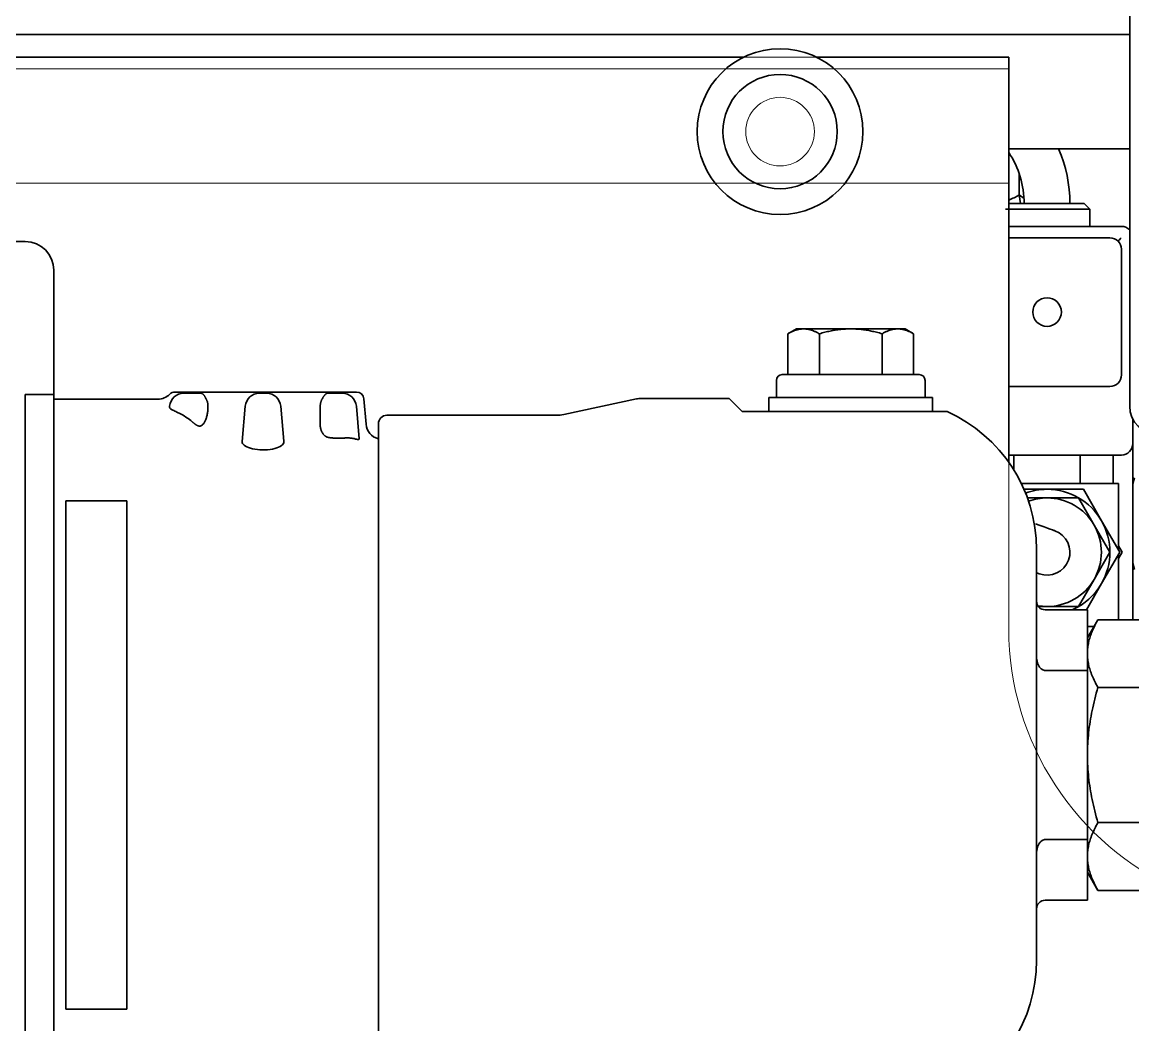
# Model space of a CAD drawing. Extents: x 39751 to 116307, y -36149 to -14965.
# Drawn here: x 54398.2 to 54592.4, y -20676.5 to -20501.2 of the extents above; entities that cross this region are included whole.
import ezdxf

# ---------------------------------------------------------------- set-up
doc = ezdxf.new("R2010")
doc.units = 0
doc.header["$LTSCALE"] = 1500
doc.layers.add('Hidden Edges(Atlas Copco)', color=7, linetype='Continuous', lineweight=13)
doc.layers.add('Visible Edges(Atlas Copco)', color=7, linetype='Continuous', lineweight=35)

# ---------------------------------------------------------------- blocks, each defined once
blk = doc.blocks.new('A$C58483152')
at = {"layer": 'Hidden Edges(Atlas Copco)'}
for p, q in [((1022.02, 629), (1009.18, 629)), ((235.6, 627), (1055.6, 627)), ((848.1, 607), (1055.6, 607)), ((1055.6, 558.16), (1055.6, 529))]:
    blk.add_line(p, q, dxfattribs=at)
blk.add_circle((1015.6, 616), 6, dxfattribs=at)
blk.add_arc((1105.6, 529), 50, 180, 246.116, dxfattribs=at)
at = {"layer": 'Visible Edges(Atlas Copco)'}
for p, q in [((1076.75, 644.25), (1076.75, 568)), ((92.1, 633), (1076.75, 633)), ((1009.18, 629), (282.02, 629)), ((1055.6, 629), (1022.02, 629)), ((1055.6, 625.5), (1055.6, 629)), ((1055.6, 625.5), (1055.6, 558.16)), ((1076.75, 613), (1055.6, 613)), ((1057.39, 606), (1057.39, 608.74)), ((1057.39, 606), (1057.39, 604.93)), ((1057.63, 603.43), (1057.39, 604.93)), ((1057.39, 604.93), (1058.26, 604.3)), ((1055.79, 603.43), (1055.6, 603.24)), ((1068.79, 603.43), (1069.79, 602.43)), ((1069.79, 599.43), (1069.79, 602.43)), ((1055.6, 599.43), (1075.29, 599.43)), ((883.6, 596.76), (863.6, 596.76)), ((1073.29, 597.43), (1055.6, 597.43)), ((1075.29, 573.43), (1075.29, 595.43)), ((888.6, 571.76), (888.6, 591.76)), ((1018.45, 581.49), (1016.98, 580.64)), ((1018.45, 581.49), (1019.72, 581.49)), ((1019.72, 581.49), (1027.95, 581.49)), ((1027.95, 581.49), (1036.18, 581.49)), ((1036.18, 581.49), (1037.45, 581.49)), ((1037.45, 581.49), (1038.92, 580.64)), ((1016.98, 573.49), (1016.98, 580.64)), ((1022.47, 573.49), (1022.47, 580.64)), ((1033.44, 573.49), (1033.44, 580.64)), ((1038.92, 573.49), (1038.92, 580.64)), ((1039.95, 573.49), (1015.95, 573.49)), ((888.6, 570.03), (888.6, 571.76)), ((1014.95, 569.49), (1014.95, 572.49)), ((1040.95, 569.49), (1040.95, 572.49)), ((1055.6, 571.43), (1073.29, 571.43)), ((883.6, 570.03), (888.6, 570.03)), ((883.6, 570.03), (883.6, 443.88)), ((888.6, 570.03), (888.6, 443.88)), ((888.6, 569.2), (906.8, 569.2)), ((941.51, 570.45), (909.79, 570.45)), ((912.38, 570.25), (911.34, 570.25)), ((912.38, 570.25), (914.14, 570.25)), ((925.79, 570.25), (924.57, 570.25)), ((936.67, 570.25), (937.97, 570.25)), ((939.01, 570.25), (937.97, 570.25)), ((942.81, 569.27), (943.19, 564.83)), ((977.78, 566.53), (990.5, 569.23)), ((991.25, 569.31), (1006.67, 569.31)), ((1008.95, 567.02), (1006.67, 569.31)), ((1013.66, 569.49), (1042.24, 569.49)), ((1013.66, 567.02), (1013.66, 569.49)), ((1042.24, 567.02), (1042.24, 569.49)), ((908.85, 567.97), (908.84, 567.77)), ((915.55, 567.98), (915.55, 567.97)), ((922.08, 567.97), (921.54, 561.79)), ((928.28, 567.97), (928.81, 561.83)), ((941.5, 567.97), (942, 562.26)), ((946.85, 566.39), (976.45, 566.39)), ((1008.95, 567.02), (1034.05, 567.02)), ((1034.05, 567.02), (1044.8, 567.02)), ((1077.29, 565.75), (1077.29, 561.43)), ((945.35, 564.89), (945.35, 449.02)), ((1077.29, 561.43), (1077.29, 530.62)), ((1075.29, 559.43), (1055.6, 559.43)), ((1056.51, 556.78), (1056.51, 559.43)), ((1068.06, 554.43), (1068.06, 559.43)), ((1073.84, 554.43), (1073.84, 559.43)), ((1057.8, 554.43), (1074.79, 554.43)), ((1074.79, 542.78), (1074.79, 554.43)), ((1077.29, 554.36), (1077.58, 555.43)), ((1062.29, 553.43), (1058.26, 553.43)), ((1062.29, 551.93), (1058.86, 551.93)), ((1068.64, 553.43), (1062.29, 553.43)), ((1067.77, 551.93), (1062.29, 551.93)), ((1070.52, 547.18), (1067.77, 551.93)), ((1071.81, 547.93), (1068.64, 553.43)), ((901.38, 551.4), (890.68, 551.4)), ((890.68, 551.4), (890.68, 462.5)), ((901.38, 462.5), (901.38, 551.4)), ((1074.99, 542.43), (1071.81, 547.93)), ((1073.26, 542.43), (1070.52, 547.18)), ((1060.45, 542.91), (1060.45, 471)), ((1070.52, 537.68), (1073.26, 542.43)), ((1071.81, 536.93), (1074.99, 542.43)), ((1075.44, 542.43), (1074.79, 543.56)), ((1074.79, 541.31), (1075.44, 542.43)), ((1074.79, 530.62), (1074.79, 542.08)), ((1077.29, 540.5), (1077.58, 539.43)), ((1067.77, 532.93), (1070.52, 537.68)), ((1069.17, 532.35), (1071.81, 536.93)), ((1060.77, 532.93), (1062.29, 532.93)), ((1061.95, 532.35), (1069.35, 532.35)), ((1062.29, 532.93), (1067.77, 532.93)), ((1069.35, 532.35), (1069.35, 521.74)), ((1069.35, 527.45), (1071.18, 530.62)), ((1071.18, 530.62), (1086.42, 530.62)), ((1069.35, 529.43), (1070.49, 529.43)), ((1069.35, 521.74), (1061.95, 521.74)), ((1069.35, 492.16), (1069.35, 521.74)), ((1071.18, 518.79), (1086.42, 518.79)), ((1071.18, 495.12), (1086.42, 495.12)), ((1061.95, 492.16), (1069.35, 492.16)), ((1069.35, 492.16), (1069.35, 481.55)), ((1069.35, 486.45), (1071.18, 483.28)), ((1071.18, 483.28), (1086.42, 483.28)), ((1061.95, 481.55), (1069.35, 481.55)), ((890.68, 462.5), (901.38, 462.5))]:
    blk.add_line(p, q, dxfattribs=at)
at = {"layer": 'Visible Edges(Atlas Copco)', "flags": 128}
for points in [[(1055.6, 612.34), (1055.92, 611.84), (1056.22, 611.33), (1056.5, 610.82), (1056.76, 610.29), (1057, 609.75), (1057.22, 609.2), (1057.42, 608.65), (1057.6, 608.09), (1057.76, 607.52), (1057.9, 606.95), (1058.02, 606.37), (1058.11, 605.79), (1058.19, 605.2), (1058.24, 604.61), (1058.28, 604.02), (1058.29, 603.43)], [(1064.31, 613), (1064.77, 611.86), (1065.17, 610.7), (1065.51, 609.52), (1065.79, 608.32), (1066.01, 607.11), (1066.16, 605.89), (1066.26, 604.66), (1066.29, 603.43)], [(1016.98, 580.64), (1017.1, 580.71), (1017.22, 580.78), (1017.34, 580.84), (1017.46, 580.9), (1017.58, 580.96), (1017.69, 581.01), (1017.81, 581.06), (1017.92, 581.11), (1018.03, 581.16), (1018.15, 581.2), (1018.26, 581.24), (1018.37, 581.28), (1018.48, 581.31), (1018.6, 581.34), (1018.71, 581.37), (1018.82, 581.39), (1018.93, 581.42), (1019.04, 581.44), (1019.16, 581.45), (1019.27, 581.47), (1019.38, 581.48), (1019.5, 581.49), (1019.61, 581.49), (1019.72, 581.49)], [(1019.72, 581.49), (1019.84, 581.49), (1019.95, 581.49), (1020.07, 581.48), (1020.18, 581.47), (1020.29, 581.45), (1020.41, 581.44), (1020.52, 581.42), (1020.63, 581.39), (1020.74, 581.37), (1020.85, 581.34), (1020.97, 581.31), (1021.08, 581.28), (1021.19, 581.24), (1021.3, 581.2), (1021.42, 581.16), (1021.53, 581.11), (1021.64, 581.06), (1021.76, 581.01), (1021.87, 580.96), (1021.99, 580.9), (1022.11, 580.84), (1022.23, 580.78), (1022.35, 580.71), (1022.47, 580.64)], [(1022.47, 580.64), (1022.71, 580.71), (1022.95, 580.78), (1023.18, 580.84), (1023.42, 580.9), (1023.65, 580.96), (1023.88, 581.01), (1024.11, 581.06), (1024.34, 581.11), (1024.57, 581.16), (1024.8, 581.2), (1025.02, 581.24), (1025.25, 581.28), (1025.47, 581.31), (1025.7, 581.34), (1025.92, 581.37), (1026.14, 581.39), (1026.37, 581.42), (1026.59, 581.44), (1026.82, 581.45), (1027.04, 581.47), (1027.27, 581.48), (1027.49, 581.49), (1027.72, 581.49), (1027.95, 581.49)], [(1027.95, 581.49), (1028.18, 581.49), (1028.41, 581.49), (1028.64, 581.48), (1028.86, 581.47), (1029.09, 581.45), (1029.31, 581.44), (1029.54, 581.42), (1029.76, 581.39), (1029.98, 581.37), (1030.21, 581.34), (1030.43, 581.31), (1030.66, 581.28), (1030.88, 581.24), (1031.11, 581.2), (1031.33, 581.16), (1031.56, 581.11), (1031.79, 581.06), (1032.02, 581.01), (1032.25, 580.96), (1032.48, 580.9), (1032.72, 580.84), (1032.96, 580.78), (1033.2, 580.71), (1033.44, 580.64)], [(1033.44, 580.64), (1033.56, 580.71), (1033.68, 580.78), (1033.8, 580.84), (1033.91, 580.9), (1034.03, 580.96), (1034.15, 581.01), (1034.26, 581.06), (1034.37, 581.11), (1034.49, 581.16), (1034.6, 581.2), (1034.71, 581.24), (1034.83, 581.28), (1034.94, 581.31), (1035.05, 581.34), (1035.16, 581.37), (1035.27, 581.39), (1035.39, 581.42), (1035.5, 581.44), (1035.61, 581.45), (1035.72, 581.47), (1035.84, 581.48), (1035.95, 581.49), (1036.06, 581.49), (1036.18, 581.49)], [(1036.18, 581.49), (1036.29, 581.49), (1036.41, 581.49), (1036.52, 581.48), (1036.64, 581.47), (1036.75, 581.45), (1036.86, 581.44), (1036.97, 581.42), (1037.08, 581.39), (1037.2, 581.37), (1037.31, 581.34), (1037.42, 581.31), (1037.53, 581.28), (1037.64, 581.24), (1037.76, 581.2), (1037.87, 581.16), (1037.98, 581.11), (1038.1, 581.06), (1038.21, 581.01), (1038.33, 580.96), (1038.45, 580.9), (1038.56, 580.84), (1038.68, 580.78), (1038.8, 580.71), (1038.92, 580.64)], [(914.14, 570.25), (914.21, 570.25), (914.27, 570.25), (914.32, 570.24), (914.38, 570.23), (914.43, 570.21), (914.48, 570.19), (914.52, 570.17), (914.57, 570.15), (914.61, 570.12), (914.65, 570.09), (914.69, 570.05), (914.74, 570.01), (914.78, 569.97), (914.82, 569.92), (914.86, 569.87), (914.9, 569.82), (914.94, 569.76), (914.98, 569.7), (915.02, 569.63), (915.06, 569.56), (915.1, 569.49), (915.14, 569.42), (915.19, 569.34), (915.23, 569.27)], [(915.55, 567.98), (915.55, 568.04), (915.55, 568.1), (915.55, 568.15), (915.54, 568.21), (915.54, 568.27), (915.53, 568.32), (915.52, 568.38), (915.51, 568.44), (915.5, 568.49), (915.49, 568.55), (915.48, 568.6), (915.47, 568.66), (915.45, 568.71), (915.44, 568.77), (915.42, 568.82), (915.4, 568.87), (915.38, 568.92), (915.36, 568.98), (915.34, 569.03), (915.32, 569.08), (915.3, 569.12), (915.28, 569.17), (915.25, 569.22), (915.23, 569.27)], [(935.19, 567.97), (935.19, 568.03), (935.19, 568.08), (935.19, 568.14), (935.2, 568.2), (935.21, 568.26), (935.21, 568.31), (935.22, 568.37), (935.23, 568.43), (935.24, 568.48), (935.25, 568.54), (935.26, 568.6), (935.28, 568.65), (935.29, 568.71), (935.31, 568.76), (935.33, 568.81), (935.35, 568.87), (935.36, 568.92), (935.38, 568.97), (935.41, 569.02), (935.43, 569.07), (935.45, 569.12), (935.48, 569.17), (935.5, 569.22), (935.53, 569.27)], [(935.53, 569.27), (935.57, 569.34), (935.61, 569.41), (935.65, 569.48), (935.7, 569.55), (935.74, 569.62), (935.78, 569.69), (935.82, 569.75), (935.87, 569.81), (935.91, 569.86), (935.95, 569.91), (935.99, 569.96), (936.03, 570), (936.08, 570.04), (936.12, 570.08), (936.16, 570.11), (936.21, 570.14), (936.26, 570.17), (936.31, 570.19), (936.36, 570.21), (936.41, 570.22), (936.47, 570.24), (936.53, 570.25), (936.6, 570.25), (936.67, 570.25)], [(908.84, 567.77), (908.84, 567.72), (908.87, 567.66), (908.91, 567.6), (908.98, 567.54), (909.06, 567.47), (909.17, 567.41), (909.29, 567.34), (909.43, 567.26), (909.58, 567.19), (909.75, 567.11), (909.93, 567.02), (910.12, 566.93), (910.33, 566.83), (910.53, 566.73), (910.75, 566.62), (910.97, 566.51), (911.19, 566.38), (911.42, 566.25), (911.65, 566.11), (911.87, 565.96), (912.1, 565.8), (912.33, 565.63), (912.56, 565.45), (912.78, 565.26)], [(915.55, 567.97), (915.55, 567.79), (915.55, 567.6), (915.54, 567.42), (915.52, 567.25), (915.51, 567.07), (915.48, 566.9), (915.46, 566.73), (915.43, 566.57), (915.4, 566.4), (915.36, 566.25), (915.32, 566.09), (915.27, 565.95), (915.23, 565.8), (915.18, 565.66), (915.12, 565.53), (915.07, 565.4), (915, 565.28), (914.94, 565.17), (914.87, 565.06), (914.8, 564.96), (914.73, 564.87), (914.65, 564.78), (914.57, 564.7), (914.49, 564.63)], [(935.15, 565.03), (935.16, 565.15), (935.16, 565.28), (935.16, 565.4), (935.16, 565.52), (935.16, 565.65), (935.16, 565.77), (935.16, 565.89), (935.17, 566.01), (935.17, 566.14), (935.17, 566.26), (935.17, 566.38), (935.17, 566.51), (935.17, 566.63), (935.17, 566.75), (935.18, 566.87), (935.18, 566.99), (935.18, 567.12), (935.18, 567.24), (935.18, 567.36), (935.18, 567.48), (935.18, 567.61), (935.19, 567.73), (935.19, 567.85), (935.19, 567.97)], [(913.94, 564.5), (913.89, 564.51), (913.84, 564.53), (913.79, 564.55), (913.74, 564.57), (913.69, 564.59), (913.64, 564.61), (913.59, 564.64), (913.54, 564.67), (913.49, 564.7), (913.44, 564.73), (913.4, 564.76), (913.35, 564.79), (913.3, 564.83), (913.25, 564.86), (913.2, 564.9), (913.16, 564.94), (913.11, 564.98), (913.06, 565.01), (913.01, 565.05), (912.97, 565.09), (912.92, 565.13), (912.87, 565.17), (912.83, 565.22), (912.78, 565.26)], [(914.36, 564.55), (914.34, 564.54), (914.33, 564.53), (914.31, 564.53), (914.3, 564.52), (914.28, 564.52), (914.26, 564.51), (914.25, 564.51), (914.23, 564.5), (914.21, 564.5), (914.2, 564.49), (914.18, 564.49), (914.16, 564.49), (914.14, 564.49), (914.13, 564.49), (914.11, 564.48), (914.09, 564.48), (914.07, 564.48), (914.05, 564.49), (914.04, 564.49), (914.02, 564.49), (914, 564.49), (913.98, 564.49), (913.96, 564.5), (913.94, 564.5)], [(914.49, 564.63), (914.48, 564.63), (914.48, 564.62), (914.47, 564.62), (914.47, 564.62), (914.46, 564.61), (914.46, 564.61), (914.45, 564.61), (914.44, 564.6), (914.44, 564.6), (914.43, 564.59), (914.43, 564.59), (914.42, 564.59), (914.42, 564.58), (914.41, 564.58), (914.41, 564.58), (914.4, 564.57), (914.4, 564.57), (914.39, 564.57), (914.38, 564.56), (914.38, 564.56), (914.37, 564.56), (914.37, 564.56), (914.36, 564.55), (914.36, 564.55)], [(935.89, 562.88), (935.83, 562.94), (935.78, 563), (935.72, 563.07), (935.67, 563.14), (935.62, 563.22), (935.57, 563.29), (935.53, 563.37), (935.48, 563.45), (935.44, 563.54), (935.41, 563.63), (935.37, 563.72), (935.34, 563.81), (935.31, 563.9), (935.28, 564), (935.25, 564.1), (935.23, 564.2), (935.21, 564.3), (935.2, 564.4), (935.18, 564.5), (935.17, 564.61), (935.16, 564.71), (935.16, 564.82), (935.15, 564.92), (935.15, 565.03)], [(921.54, 561.6), (921.54, 561.61), (921.54, 561.62), (921.54, 561.62), (921.54, 561.63), (921.54, 561.64), (921.54, 561.64), (921.54, 561.65), (921.53, 561.66), (921.53, 561.67), (921.53, 561.67), (921.53, 561.68), (921.53, 561.69), (921.53, 561.7), (921.53, 561.7), (921.53, 561.71), (921.53, 561.72), (921.53, 561.73), (921.53, 561.74), (921.53, 561.74), (921.53, 561.75), (921.53, 561.76), (921.53, 561.77), (921.53, 561.78), (921.54, 561.79)], [(921.54, 561.6), (921.61, 561.45), (921.72, 561.3), (921.89, 561.15), (922.1, 561), (922.36, 560.86), (922.64, 560.74), (922.98, 560.62), (923.35, 560.52), (923.76, 560.44), (924.19, 560.37), (924.64, 560.33), (925.09, 560.32), (925.53, 560.32), (925.98, 560.35), (926.42, 560.41), (926.84, 560.48), (927.23, 560.58), (927.58, 560.69), (927.89, 560.81), (928.15, 560.94), (928.39, 561.09), (928.57, 561.24), (928.71, 561.39), (928.79, 561.54)], [(928.81, 561.83), (928.81, 561.82), (928.82, 561.8), (928.82, 561.79), (928.82, 561.77), (928.82, 561.76), (928.82, 561.75), (928.82, 561.73), (928.82, 561.72), (928.82, 561.71), (928.82, 561.69), (928.82, 561.68), (928.82, 561.67), (928.81, 561.66), (928.81, 561.65), (928.81, 561.64), (928.81, 561.62), (928.81, 561.61), (928.81, 561.6), (928.8, 561.59), (928.8, 561.58), (928.8, 561.57), (928.8, 561.56), (928.79, 561.55), (928.79, 561.54)], [(936.68, 562.49), (936.64, 562.5), (936.6, 562.51), (936.56, 562.52), (936.52, 562.53), (936.49, 562.54), (936.45, 562.55), (936.41, 562.56), (936.38, 562.57), (936.34, 562.58), (936.31, 562.6), (936.27, 562.61), (936.24, 562.63), (936.21, 562.64), (936.18, 562.66), (936.15, 562.68), (936.12, 562.7), (936.09, 562.72), (936.06, 562.74), (936.03, 562.76), (936, 562.78), (935.97, 562.8), (935.94, 562.83), (935.92, 562.85), (935.89, 562.88)], [(936.68, 562.49), (936.78, 562.48), (936.89, 562.46), (937, 562.45), (937.11, 562.43), (937.22, 562.42), (937.33, 562.41), (937.44, 562.4), (937.56, 562.39), (937.67, 562.38), (937.79, 562.37), (937.9, 562.37), (938.02, 562.36), (938.13, 562.36), (938.25, 562.36), (938.36, 562.36), (938.48, 562.36), (938.59, 562.36), (938.7, 562.36), (938.82, 562.37), (938.94, 562.37), (939.05, 562.38), (939.17, 562.38), (939.28, 562.39), (939.4, 562.4)], [(939.4, 562.4), (939.57, 562.41), (939.75, 562.42), (939.92, 562.42), (940.09, 562.42), (940.26, 562.41), (940.42, 562.4), (940.57, 562.38), (940.72, 562.36), (940.87, 562.34), (941, 562.31), (941.13, 562.29), (941.26, 562.26), (941.37, 562.23), (941.48, 562.21), (941.58, 562.18), (941.66, 562.16), (941.74, 562.15), (941.81, 562.14), (941.87, 562.14), (941.92, 562.14), (941.96, 562.16), (941.98, 562.18), (942, 562.22), (942, 562.26)], [(1077.29, 553.43), (1077.29, 553.51)], [(1077.29, 553.35), (1077.29, 553.43)], [(1077.29, 547.43), (1077.29, 547.6)], [(1077.29, 547.27), (1077.29, 547.43)], [(1077.29, 541.43), (1077.29, 541.51)], [(1077.29, 541.35), (1077.29, 541.43)], [(1069.35, 524.71), (1069.36, 524.95), (1069.37, 525.2), (1069.38, 525.45), (1069.41, 525.69), (1069.44, 525.93), (1069.47, 526.17), (1069.52, 526.42), (1069.56, 526.66), (1069.62, 526.9), (1069.68, 527.14), (1069.75, 527.38), (1069.82, 527.62), (1069.9, 527.87), (1069.99, 528.11), (1070.08, 528.35), (1070.18, 528.6), (1070.28, 528.85), (1070.39, 529.09), (1070.51, 529.34), (1070.63, 529.6), (1070.76, 529.85), (1070.89, 530.11), (1071.04, 530.36), (1071.18, 530.62)], [(1071.18, 518.79), (1071.04, 519.05), (1070.89, 519.31), (1070.76, 519.56), (1070.63, 519.82), (1070.51, 520.07), (1070.39, 520.32), (1070.28, 520.57), (1070.18, 520.81), (1070.08, 521.06), (1069.99, 521.3), (1069.9, 521.55), (1069.82, 521.79), (1069.75, 522.03), (1069.68, 522.27), (1069.62, 522.51), (1069.56, 522.76), (1069.52, 523), (1069.47, 523.24), (1069.44, 523.48), (1069.41, 523.72), (1069.38, 523.97), (1069.37, 524.21), (1069.36, 524.46), (1069.35, 524.71)], [(1061.95, 521.74), (1061.83, 521.75), (1061.7, 521.78), (1061.57, 521.83), (1061.46, 521.89), (1061.35, 521.96), (1061.25, 522.04), (1061.16, 522.13), (1061.07, 522.23), (1060.99, 522.33), (1060.92, 522.44), (1060.85, 522.55), (1060.79, 522.67), (1060.74, 522.79), (1060.68, 522.92), (1060.64, 523.04), (1060.6, 523.16), (1060.57, 523.28), (1060.54, 523.41), (1060.51, 523.54), (1060.49, 523.67), (1060.47, 523.8), (1060.46, 523.94), (1060.45, 524.07), (1060.45, 524.19)], [(1069.35, 506.95), (1069.36, 507.45), (1069.37, 507.94), (1069.38, 508.43), (1069.41, 508.92), (1069.44, 509.4), (1069.47, 509.89), (1069.52, 510.37), (1069.56, 510.85), (1069.62, 511.34), (1069.68, 511.82), (1069.75, 512.3), (1069.82, 512.79), (1069.9, 513.27), (1069.99, 513.76), (1070.08, 514.25), (1070.18, 514.74), (1070.28, 515.23), (1070.39, 515.73), (1070.51, 516.23), (1070.63, 516.73), (1070.76, 517.24), (1070.89, 517.75), (1071.04, 518.27), (1071.18, 518.79)], [(1071.18, 495.12), (1071.04, 495.64), (1070.89, 496.16), (1070.76, 496.67), (1070.63, 497.17), (1070.51, 497.68), (1070.39, 498.18), (1070.28, 498.67), (1070.18, 499.17), (1070.08, 499.66), (1069.99, 500.15), (1069.9, 500.63), (1069.82, 501.12), (1069.75, 501.6), (1069.68, 502.09), (1069.62, 502.57), (1069.56, 503.05), (1069.52, 503.53), (1069.47, 504.02), (1069.44, 504.5), (1069.41, 504.99), (1069.38, 505.48), (1069.37, 505.97), (1069.36, 506.46), (1069.35, 506.95)], [(1069.35, 489.2), (1069.36, 489.45), (1069.37, 489.69), (1069.38, 489.94), (1069.41, 490.18), (1069.44, 490.42), (1069.47, 490.67), (1069.52, 490.91), (1069.56, 491.15), (1069.62, 491.39), (1069.68, 491.63), (1069.75, 491.87), (1069.82, 492.12), (1069.9, 492.36), (1069.99, 492.6), (1070.08, 492.85), (1070.18, 493.09), (1070.28, 493.34), (1070.39, 493.59), (1070.51, 493.84), (1070.63, 494.09), (1070.76, 494.34), (1070.89, 494.6), (1071.04, 494.86), (1071.18, 495.12)], [(1060.45, 489.71), (1060.45, 489.84), (1060.46, 489.97), (1060.47, 490.1), (1060.49, 490.24), (1060.51, 490.37), (1060.54, 490.5), (1060.57, 490.63), (1060.6, 490.75), (1060.64, 490.87), (1060.68, 490.99), (1060.74, 491.11), (1060.79, 491.24), (1060.85, 491.35), (1060.92, 491.47), (1060.99, 491.57), (1061.07, 491.67), (1061.16, 491.77), (1061.25, 491.86), (1061.35, 491.95), (1061.46, 492.02), (1061.57, 492.08), (1061.7, 492.12), (1061.83, 492.15), (1061.95, 492.16)], [(1071.18, 483.28), (1071.04, 483.54), (1070.89, 483.8), (1070.76, 484.06), (1070.63, 484.31), (1070.51, 484.56), (1070.39, 484.81), (1070.28, 485.06), (1070.18, 485.31), (1070.08, 485.55), (1069.99, 485.8), (1069.9, 486.04), (1069.82, 486.28), (1069.75, 486.52), (1069.68, 486.77), (1069.62, 487.01), (1069.56, 487.25), (1069.52, 487.49), (1069.47, 487.73), (1069.44, 487.97), (1069.41, 488.22), (1069.38, 488.46), (1069.37, 488.71), (1069.36, 488.95), (1069.35, 489.2)]]:
    blk.add_lwpolyline(points, dxfattribs=at)
at = {"layer": 'Visible Edges(Atlas Copco)'}
for centre, radius in [((1015.6, 616), 14.5), ((1015.6, 616), 10), ((1062.29, 584.43), 2.5)]:
    blk.add_circle(centre, radius, dxfattribs=at)
for centre, radius, start, end in [((1075.29, 597.43), 2, 42.947, 90), ((883.6, 591.76), 5, 0, 90), ((1073.29, 595.43), 2, 0, 90), ((1015.95, 572.49), 1, 90, 180), ((1039.95, 572.49), 1, 0, 90), ((1073.29, 573.43), 2, 270, 0), ((906.8, 572.1), 2.9, 270, 315.3817), ((911.34, 567.75), 2.5, 90, 175), ((909.79, 569.15), 1.3, 90, 135.3817), ((924.57, 567.75), 2.5, 90, 175), ((925.79, 567.75), 2.5, 5, 90), ((939.01, 567.75), 2.5, 5, 90), ((941.51, 569.15), 1.3, 5, 90), ((991.25, 565.71), 3.6, 90, 102), ((1081.75, 568), 5, 180, 270), ((946.85, 564.89), 1.5, 90, 180), ((976.45, 572.79), 6.4, 270, 282), ((1034.05, 542.91), 26.4, 0, 65.9755), ((946.08, 565.08), 2.9, 185, 255.3939), ((1075.29, 561.43), 2, 270, 0), ((1062.29, 542.43), 11, 90, 109.9218), ((1062.29, 542.43), 9.5, 90, 109.8601), ((1062.29, 542.43), 11, 30, 90), ((1062.29, 542.43), 9.5, 30, 90), ((1062.29, 542.43), 11, 330, 30), ((1062.29, 542.43), 4, 250, 70), ((1062.29, 542.43), 9.5, 330, 30), ((1062.29, 542.43), 9.5, 270, 330), ((1062.29, 542.43), 11, 293.6076, 330), ((1061.95, 533.85), 1.5, 180, 270), ((1062.29, 542.43), 9.5, 260.2062, 270), ((1061.95, 480.05), 1.5, 90, 180), ((1034.05, 471), 26.4, 294.0245, 0)]:
    blk.add_arc(centre, radius, start, end, dxfattribs=at)
at = {"layer": 'Visible Edges(Atlas Copco)', "extrusion": (0, 0, -1)}
for centre, major_axis, ratio, start_param, end_param in [((1050.65, 610.53), (-10.31, 0), 0.718741, 3.999938, 4.211415), ((1062.29, 602.43), (7.5, 0), 0.00001, 3.378926, 6.04464), ((1062.29, 603.43), (-6.5, 0), 0.00001, 6.209903, 9.351495), ((1075.29, 597.43), (2, 2), 0.00001, 4.395849, 4.694791), ((1044.86, 553.03), (18.79, -6.84), 0.00001, 5.675739, 6.310082), ((1042.13, 545.51), (18.79, -6.84), 0.00001, 6.069822, 6.293689)]:
    blk.add_ellipse(centre, major_axis=major_axis, ratio=ratio, start_param=start_param, end_param=end_param, dxfattribs=at)

msp = doc.modelspace()

# ---------------------------------------------------------------- block references
msp.add_blockref('A$C58483152', (53515.15, -21136.31))

doc.saveas('drawing.dxf')
